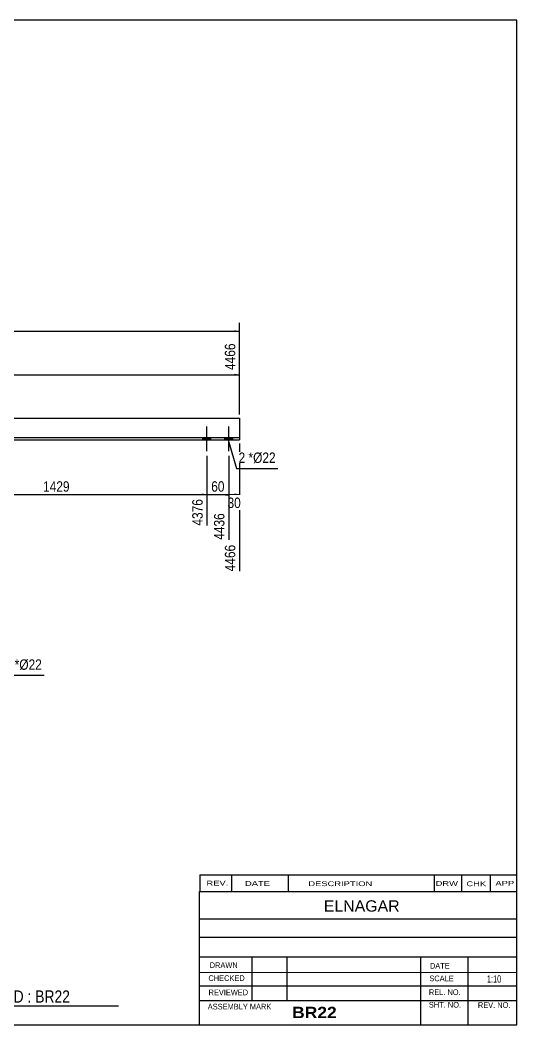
# Model space of a CAD drawing. Header units: millimetres. Extents: x 2 to 405, y 5 to 282.
# Drawn here: x 267.9 to 405, y 5 to 282 of the extents above; entities that cross this region are included whole.
import ezdxf

# ---------------------------------------------------------------- set-up
doc = ezdxf.new("R2010")
doc.units = ezdxf.units.MM
doc.styles.add('Arial', font='ARIAL.TTF', dxfattribs={"height": 0.2})
doc.styles.add('Arial Bold', font='ARIALBD.TTF', dxfattribs={"height": 0.2})
doc.styles.add('Arial Narrow', font='ARIALN.TTF', dxfattribs={"height": 0.2})

# ---------------------------------------------------------------- blocks, each defined once
blk = doc.blocks.new('Unknown-627386287-1510')
at = {"color": 5, "linetype": 'Continuous'}
for p, q in [((405, 282), (5, 282)), ((5, 282), (5, 5)), ((405, 5), (405, 282)), ((5, 5), (405, 5))]:
    blk.add_line(p, q, dxfattribs=at)
at = {"color": 174, "linetype": 'Continuous', "style": 'Arial'}
blk.add_text('Tekla structures', height=1.9102, rotation=90, dxfattribs=at).set_placement((4.5, 5.5))
blk = doc.blocks.new('Part-627386287-1275 - 1228')
at = {"color": 2, "linetype": 'Continuous'}
for p, q in [((61.2, 172.25), (61.2, 166.25)), ((61.2, 172.25), (111.7, 172.25)), ((111.8, 172.25), (194.8, 172.25)), ((194.9, 172.25), (277.9, 172.25)), ((278, 172.25), (328.5, 172.25)), ((328.5, 172.25), (328.5, 166.25)), ((111.7, 166.85), (61.2, 166.85)), ((61.2, 166.25), (111.7, 166.25)), ((194.8, 166.85), (111.8, 166.85)), ((111.8, 166.25), (194.8, 166.25)), ((277.9, 166.85), (194.9, 166.85)), ((194.9, 166.25), (277.9, 166.25)), ((328.5, 166.85), (278, 166.85)), ((278, 166.25), (328.5, 166.25))]:
    blk.add_line(p, q, dxfattribs=at)
blk = doc.blocks.new('Bolt-627386287-1276 - 1228')
at = {"linetype": 'Continuous'}
for points in [[(320.6, 166.85), (318.4, 166.85), (318.4, 166.25), (320.6, 166.25)], [(326.6, 166.85), (324.4, 166.85), (324.4, 166.25), (326.6, 166.25)]]:
    blk.add_hatch(color=3, dxfattribs=at).paths.add_polyline_path(points)
at = {"color": 3, "linetype": 'Continuous'}
for p, q in [((319.5, 163.15), (319.5, 169.95)), ((325.5, 163.15), (325.5, 169.95)), ((318.4, 166.25), (318.4, 166.85)), ((320.6, 166.25), (320.6, 166.85)), ((324.4, 166.25), (324.4, 166.85)), ((326.6, 166.25), (326.6, 166.85))]:
    blk.add_line(p, q, dxfattribs=at)
blk = doc.blocks.new('StraightDimension-627386287-1292 - 1228')
at = {"linetype": 'Continuous'}
blk.add_hatch(color=7, dxfattribs=at).paths.add_polyline_path([(327, 151.5), (328.5, 151.25), (327, 151)])
at = {"color": 7, "linetype": 'Continuous'}
for p, q in [((328.5, 165.25), (328.5, 130.04)), ((325.5, 161.9), (325.5, 138.74)), ((325.5, 151.25), (328.5, 151.25))]:
    blk.add_line(p, q, dxfattribs=at)
at = {"color": 0}
blk.add_wipeout([(329.43, 146.9), (329.43, 151.1), (324.57, 151.1), (324.57, 146.9)], dxfattribs=at)
at = {"color": 0, "linetype": 'Continuous'}
blk.add_wipeout([(327.9, 137.95), (323.7, 137.95), (323.7, 129.44), (327.9, 129.44)], dxfattribs=at)
at = {"color": 3, "style": 'Arial Narrow'}
blk.add_text('30', height=2.863, dxfattribs=at).set_placement((325.17, 147.5))
at = {"color": 3, "linetype": 'Continuous', "style": 'Arial Narrow'}
blk.add_text('4466', height=2.863, rotation=90.0002, dxfattribs=at).set_placement((327.3, 130.04))
blk = doc.blocks.new('StraightDimension-627386287-1293 - 1228')
at = {"linetype": 'Continuous'}
blk.add_hatch(color=7, dxfattribs=at).paths.add_polyline_path([(324, 151.5), (325.5, 151.25), (324, 151)])
at = {"color": 7, "linetype": 'Continuous'}
for p, q in [((319.5, 161.9), (319.5, 142.64)), ((325.5, 161.9), (325.5, 138.74)), ((319.5, 151.25), (325.5, 151.25))]:
    blk.add_line(p, q, dxfattribs=at)
at = {"color": 0}
blk.add_wipeout([(324.93, 151.4), (324.93, 155.6), (320.07, 155.6), (320.07, 151.4)], dxfattribs=at)
at = {"color": 0, "linetype": 'Continuous'}
blk.add_wipeout([(324.9, 146.65), (320.7, 146.65), (320.7, 138.14), (324.9, 138.14)], dxfattribs=at)
at = {"color": 3, "style": 'Arial Narrow'}
blk.add_text('60', height=2.863, dxfattribs=at).set_placement((320.67, 152))
at = {"color": 3, "linetype": 'Continuous', "style": 'Arial Narrow'}
blk.add_text('4436', height=2.863, rotation=90.0002, dxfattribs=at).set_placement((324.3, 138.74))
blk = doc.blocks.new('StraightDimension-627386287-1294 - 1228')
at = {"linetype": 'Continuous'}
blk.add_hatch(color=7, dxfattribs=at).paths.add_polyline_path([(318, 151.5), (319.5, 151.25), (318, 151)])
at = {"color": 7, "linetype": 'Continuous'}
for p, q in [((236.4, 161.9), (236.4, 142.64)), ((319.5, 161.9), (319.5, 142.64)), ((236.4, 151.25), (319.5, 151.25))]:
    blk.add_line(p, q, dxfattribs=at)
at = {"color": 0}
blk.add_wipeout([(282.21, 151.4), (282.21, 155.6), (273.69, 155.6), (273.69, 151.4)], dxfattribs=at)
at = {"color": 0, "linetype": 'Continuous'}
blk.add_wipeout([(318.9, 150.55), (314.7, 150.55), (314.7, 142.04), (318.9, 142.04)], dxfattribs=at)
at = {"color": 3, "style": 'Arial Narrow'}
blk.add_text('1429', height=2.863, dxfattribs=at).set_placement((274.29, 152))
at = {"color": 3, "linetype": 'Continuous', "style": 'Arial Narrow'}
blk.add_text('4376', height=2.863, rotation=90.0002, dxfattribs=at).set_placement((318.3, 142.64))
blk = doc.blocks.new('StraightDimension-627386287-1317 - 1228')
at = {"linetype": 'Continuous'}
blk.add_hatch(color=7, dxfattribs=at).paths.add_polyline_path([(327, 184.5), (328.5, 184.25), (327, 184)])
at = {"color": 7, "linetype": 'Continuous'}
for p, q in [((153.3, 169.4), (153.3, 192.86)), ((328.5, 173.25), (328.5, 192.86)), ((153.3, 184.25), (328.5, 184.25))]:
    blk.add_line(p, q, dxfattribs=at)
at = {"color": 0, "linetype": 'Continuous'}
blk.add_wipeout([(327.9, 193.46), (323.7, 193.46), (323.7, 184.95), (327.9, 184.95)], dxfattribs=at)
at = {"color": 0}
blk.add_wipeout([(245.16, 184.4), (245.16, 188.6), (236.64, 188.6), (236.64, 184.4)], dxfattribs=at)
at = {"color": 3, "linetype": 'Continuous', "style": 'Arial Narrow'}
blk.add_text('4466', height=2.863, rotation=90.0002, dxfattribs=at).set_placement((327.3, 185.55))
at = {"color": 3, "style": 'Arial Narrow'}
blk.add_text('2948', height=2.863, dxfattribs=at).set_placement((237.24, 185))
blk = doc.blocks.new('StraightDimension-627386287-1327 - 1228')
at = {"linetype": 'Continuous'}
for points in [[(62.7, 196), (61.2, 196.25), (62.7, 196.5)], [(327, 196.5), (328.5, 196.25), (327, 196)]]:
    blk.add_hatch(color=7, dxfattribs=at).paths.add_polyline_path(points)
at = {"color": 7, "linetype": 'Continuous'}
for p, q in [((61.2, 173.25), (61.2, 198.5)), ((328.5, 173.25), (328.5, 198.5)), ((61.2, 196.25), (328.5, 196.25))]:
    blk.add_line(p, q, dxfattribs=at)
at = {"color": 0}
blk.add_wipeout([(199.11, 196.4), (199.11, 200.6), (190.59, 200.6), (190.59, 196.4)], dxfattribs=at)
at = {"color": 3, "style": 'Arial Narrow'}
blk.add_text('4466', height=2.863, dxfattribs=at).set_placement((191.19, 197))
blk = doc.blocks.new('CBS_CALLOFF-627386287-1849')
at = {"color": 7, "linetype": 'Continuous'}
blk.add_line((178.88, 10.27), (295.11, 10.25), dxfattribs=at)
at = {"color": 3, "linetype": 'Continuous', "style": 'Arial Narrow'}
blk.add_text('QTY= 28 Nos.      BRACING ANGLE     MKD : BR22', height=3.3405, dxfattribs=at).set_placement((192.9, 11.16))
blk = doc.blocks.new('CBS_NAME_BLOG-627386287-1850')
at = {"color": 7, "linetype": 'Continuous'}
for p, q in [((317.41, 41.75), (404.93, 41.75)), ((317.41, 5.04), (317.41, 41.75)), ((317.41, 34.21), (404.93, 34.21)), ((317.48, 29.16), (405, 29.16)), ((317.41, 23.79), (404.93, 23.79)), ((331.93, 11.68), (331.93, 23.78)), ((341.62, 11.71), (341.62, 23.78)), ((378.53, 5.04), (378.53, 23.77)), ((391.58, 5.04), (391.58, 23.78)), ((317.42, 19.49), (405, 19.51)), ((317.41, 15.74), (404.93, 15.74)), ((317.41, 11.7), (404.93, 11.7)), ((317.41, 5), (405, 5))]:
    blk.add_line(p, q, dxfattribs=at)
at = {"color": 3, "linetype": 'Continuous', "style": 'Arial'}
blk.add_text('ELNAGAR', height=3.133, dxfattribs=at).set_placement((351.73, 36.22))
at = {"color": 3, "linetype": 'Continuous'}
for s, height, style, width, p in [('DRAWN', 1.566, 'Arial', 0.9, (320.24, 20.68)), ('DATE', 1.566, 'Arial', 0.9, (381, 20.52)), ('CHECKED', 1.566, 'Arial', 0.9, (319.89, 17.11)), ('SCALE', 1.566, 'Arial', 0.9, (380.85, 17.04)), ('1:10', 1.957, 'Arial Narrow', 0.9, (396.74, 16.68)), ('REVIEWED', 1.566, 'Arial', 0.9, (319.93, 13.19)), ('REL. NO.', 1.566, 'Arial', 0.9, (380.71, 13.24)), ('SHT. NO.', 1.566, 'Arial', 0.9, (380.71, 9.77)), ('REV. NO.', 1.566, 'Arial', 0.9, (394.23, 9.68)), ('ASSEMBLY MARK', 1.5663, 'Arial', 0.9, (319.71, 9.26)), ('BR22', 3.131, 'Arial Bold', 1.1, (342.99, 6.86))]:
    blk.add_text(s, height=height, dxfattribs=dict(at, style=style, width=width)).set_placement(p)
blk = doc.blocks.new('CBS_REVISION-627386287-1851')
at = {"color": 7, "linetype": 'Continuous'}
for p, q in [((317.49, 46.38), (404.99, 46.38)), ((317.49, 46.38), (317.49, 41.75)), ((326.29, 46.38), (326.29, 41.75)), ((341.88, 46.38), (341.88, 41.81)), ((382.14, 46.38), (382.14, 41.75)), ((389.68, 46.38), (389.68, 41.75)), ((397.63, 46.38), (397.63, 41.75)), ((317.49, 41.75), (404.99, 41.75))]:
    blk.add_line(p, q, dxfattribs=at)
at = {"color": 7, "style": 'Arial Narrow', "width": 1.7}
for s, height, p in [('REV.', 1.326, (319.35, 43.43)), ('DATE', 1.326, (329.98, 43.31)), ('DESCRIPTION', 1.3257, (347.46, 43.26)), ('DRW', 1.326, (382.57, 43.32)), ('CHK', 1.326, (391.06, 43.23)), ('APP', 1.326, (399.06, 43.38))]:
    blk.add_text(s, height=height, dxfattribs=at).set_placement(p)
blk = doc.blocks.new('Mark-627386287-1339 - 1228')
at = {"color": 7, "linetype": 'Continuous'}
blk.add_line((327.62, 158.43), (339.04, 158.43), dxfattribs=at)
at = {"color": 0}
blk.add_wipeout([(330.05, 159.93), (330.05, 162.93), (328.22, 162.93), (328.22, 159.93)], dxfattribs=at)
blk.add_wipeout([(330.05, 159.93), (330.05, 162.93), (328.22, 162.93), (328.22, 159.93)], dxfattribs=at)
at = {"color": 7, "linetype": 'Continuous'}
blk.add_line((325.5, 165.65), (327.62, 158.43), dxfattribs=at)
at = {"color": 0}
blk.add_wipeout([(332.23, 159.93), (332.23, 162.93), (330.95, 162.93), (330.95, 159.93)], dxfattribs=at)
blk.add_wipeout([(332.23, 159.93), (332.23, 162.93), (330.95, 162.93), (330.95, 159.93)], dxfattribs=at)
at = {"color": 3, "style": 'Arial Narrow'}
blk.add_text('2', height=2.86, dxfattribs=at).set_placement((328.22, 159.93))
at = {"color": 0}
blk.add_wipeout([(338.44, 159.93), (338.44, 162.93), (332.23, 162.93), (332.23, 159.93)], dxfattribs=at)
blk.add_wipeout([(338.44, 159.93), (338.44, 162.93), (332.23, 162.93), (332.23, 159.93)], dxfattribs=at)
at = {"color": 3, "style": 'Arial Narrow'}
for s, height, p in [('*', 2.86, (330.95, 159.93)), ('Ø22', 2.863, (332.23, 159.93))]:
    blk.add_text(s, height=height, dxfattribs=at).set_placement(p)
blk = doc.blocks.new('Mark-627386287-1552 - 1533')
at = {"color": 7, "linetype": 'Continuous'}
blk.add_line((263.12, 101.4), (274.54, 101.4), dxfattribs=at)
at = {"color": 0}
blk.add_wipeout([(265.55, 102.9), (265.55, 105.9), (263.72, 105.9), (263.72, 102.9)], dxfattribs=at)
blk.add_wipeout([(265.55, 102.9), (265.55, 105.9), (263.72, 105.9), (263.72, 102.9)], dxfattribs=at)
at = {"color": 7, "linetype": 'Continuous'}
blk.add_line((261.12, 109.96), (263.12, 101.4), dxfattribs=at)
at = {"color": 0}
blk.add_wipeout([(267.73, 102.9), (267.73, 105.9), (266.45, 105.9), (266.45, 102.9)], dxfattribs=at)
blk.add_wipeout([(267.73, 102.9), (267.73, 105.9), (266.45, 105.9), (266.45, 102.9)], dxfattribs=at)
at = {"color": 3, "style": 'Arial Narrow'}
blk.add_text('2', height=2.86, dxfattribs=at).set_placement((263.72, 102.9))
at = {"color": 0}
blk.add_wipeout([(273.94, 102.9), (273.94, 105.9), (267.73, 105.9), (267.73, 102.9)], dxfattribs=at)
blk.add_wipeout([(273.94, 102.9), (273.94, 105.9), (267.73, 105.9), (267.73, 102.9)], dxfattribs=at)
at = {"color": 3, "style": 'Arial Narrow'}
for s, height, p in [('*', 2.86, (266.45, 102.9)), ('Ø22', 2.863, (267.73, 102.9))]:
    blk.add_text(s, height=height, dxfattribs=at).set_placement(p)

msp = doc.modelspace()

# ---------------------------------------------------------------- block references
for name in ['Unknown-627386287-1510', 'Part-627386287-1275 - 1228', 'Bolt-627386287-1276 - 1228', 'CBS_REVISION-627386287-1851', 'CBS_NAME_BLOG-627386287-1850', 'CBS_CALLOFF-627386287-1849']:
    msp.add_blockref(name, (0, 0))

# ---------------------------------------------------------------- next in the draw order: block references
for name in ['StraightDimension-627386287-1317 - 1228', 'StraightDimension-627386287-1292 - 1228', 'Mark-627386287-1552 - 1533']:
    msp.add_blockref(name, (0, 0))

# ---------------------------------------------------------------- next in the draw order: block references
for name in ['StraightDimension-627386287-1327 - 1228', 'StraightDimension-627386287-1293 - 1228']:
    msp.add_blockref(name, (0, 0))

# ---------------------------------------------------------------- next in the draw order: block references
for name in ['Mark-627386287-1339 - 1228', 'StraightDimension-627386287-1294 - 1228']:
    msp.add_blockref(name, (0, 0))

doc.saveas('drawing.dxf')
